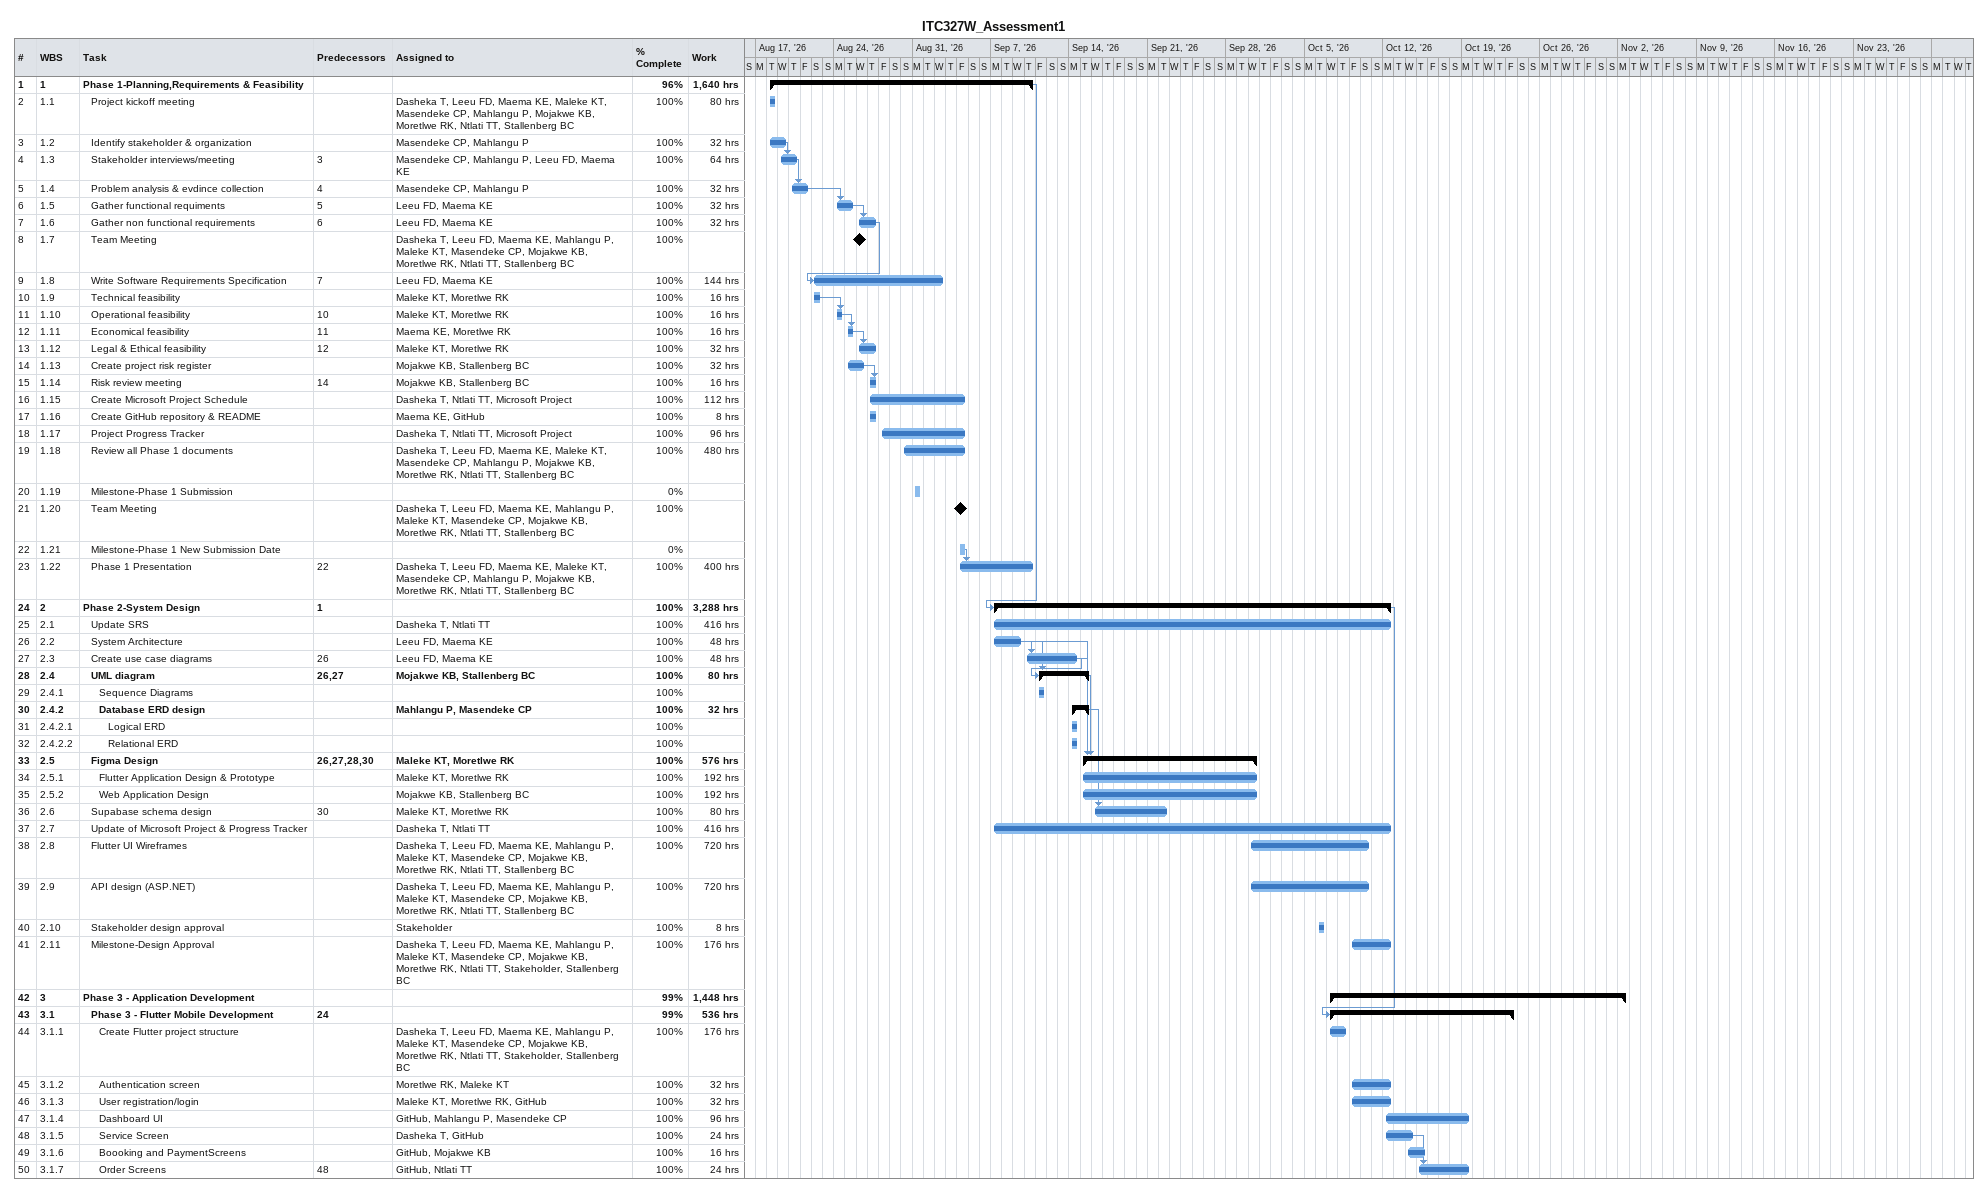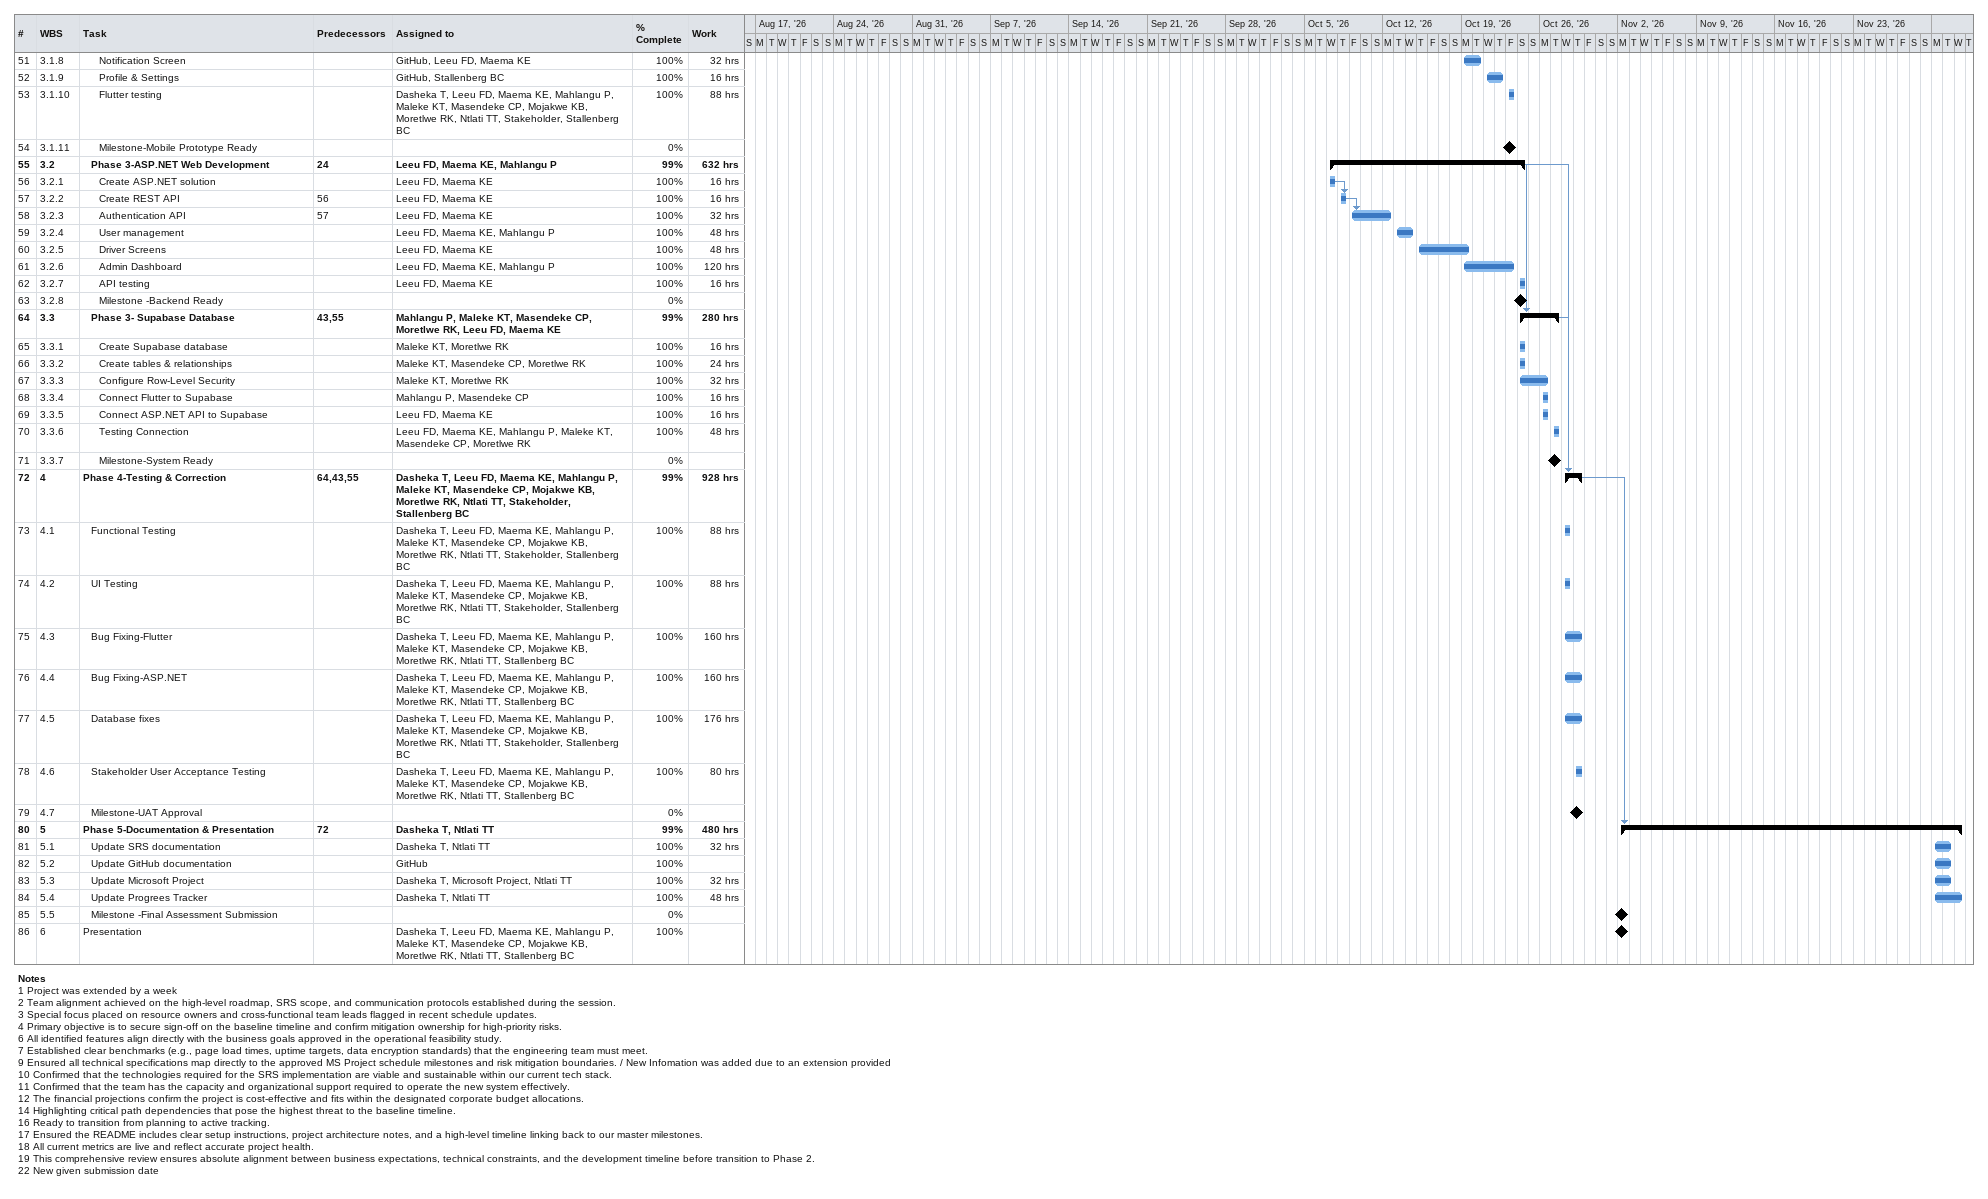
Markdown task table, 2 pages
ITC327W_Assessment1

| ID | WBS | Task | Start | Finish | Predecessors | Resources | % complete | Work (h) |
|---|---|---|---|---|---|---|---|---|
| 1 | 1 | **Phase 1-Planning,Requirements & Feasibility** | 2026-08-18 | 2026-09-10 |  |  | 96 | 1640 |
| 2 | 1.1 | Project kickoff meeting | 2026-08-18 | 2026-08-18 |  | Dasheka T, Leeu FD, Maema KE, Maleke KT, Masendeke CP, Mahlangu P, Mojakwe KB, Moretlwe RK, Ntlati TT, Stallenberg BC | 100 | 80 |
| 3 | 1.2 | Identify stakeholder & organization | 2026-08-18 | 2026-08-19 |  | Masendeke CP, Mahlangu P | 100 | 32 |
| 4 | 1.3 | Stakeholder interviews/meeting | 2026-08-19 | 2026-08-20 | 3 | Masendeke CP, Mahlangu P, Leeu FD, Maema KE | 100 | 64 |
| 5 | 1.4 | Problem analysis & evdince collection | 2026-08-20 | 2026-08-21 | 4 | Masendeke CP, Mahlangu P | 100 | 32 |
| 6 | 1.5 | Gather functional requiments | 2026-08-24 | 2026-08-25 | 5 | Leeu FD, Maema KE | 100 | 32 |
| 7 | 1.6 | Gather non functional requirements | 2026-08-26 | 2026-08-27 | 6 | Leeu FD, Maema KE | 100 | 32 |
| 8 | 1.7 | Team Meeting (milestone) | 2026-08-26 | 2026-08-26 |  | Dasheka T, Leeu FD, Maema KE, Mahlangu P, Maleke KT, Masendeke CP, Mojakwe KB, Moretlwe RK, Ntlati TT, Stallenberg BC | 100 |  |
| 9 | 1.8 | Write Software Requirements Specification | 2026-08-22 | 2026-09-02 | 7 | Leeu FD, Maema KE | 100 | 144 |
| 10 | 1.9 | Technical feasibility | 2026-08-22 | 2026-08-22 |  | Maleke KT, Moretlwe RK | 100 | 16 |
| 11 | 1.10 | Operational feasibility | 2026-08-24 | 2026-08-24 | 10 | Maleke KT, Moretlwe RK | 100 | 16 |
| 12 | 1.11 | Economical feasibility | 2026-08-25 | 2026-08-25 | 11 | Maema KE, Moretlwe RK | 100 | 16 |
| 13 | 1.12 | Legal & Ethical feasibility | 2026-08-26 | 2026-08-27 | 12 | Maleke KT, Moretlwe RK | 100 | 32 |
| 14 | 1.13 | Create project risk register | 2026-08-25 | 2026-08-26 |  | Mojakwe KB, Stallenberg BC | 100 | 32 |
| 15 | 1.14 | Risk review meeting | 2026-08-27 | 2026-08-27 | 14 | Mojakwe KB, Stallenberg BC | 100 | 16 |
| 16 | 1.15 | Create Microsoft Project Schedule | 2026-08-27 | 2026-09-04 |  | Dasheka T, Ntlati TT, Microsoft Project | 100 | 112 |
| 17 | 1.16 | Create GitHub repository & README | 2026-08-27 | 2026-08-27 |  | Maema KE, GitHub | 100 | 8 |
| 18 | 1.17 | Project Progress Tracker | 2026-08-28 | 2026-09-04 |  | Dasheka T, Ntlati TT, Microsoft Project | 100 | 96 |
| 19 | 1.18 | Review all Phase 1 documents | 2026-08-30 | 2026-09-04 |  | Dasheka T, Leeu FD, Maema KE, Maleke KT, Masendeke CP, Mahlangu P, Mojakwe KB, Moretlwe RK, Ntlati TT, Stallenberg BC | 100 | 480 |
| 20 | 1.19 | Milestone-Phase 1 Submission | 2026-08-31 | 2026-08-31 |  |  | 0 |  |
| 21 | 1.20 | Team Meeting (milestone) | 2026-09-04 | 2026-09-04 |  | Dasheka T, Leeu FD, Maema KE, Mahlangu P, Maleke KT, Masendeke CP, Mojakwe KB, Moretlwe RK, Ntlati TT, Stallenberg BC | 100 |  |
| 22 | 1.21 | Milestone-Phase 1 New Submission Date | 2026-09-04 | 2026-09-04 |  |  | 0 |  |
| 23 | 1.22 | Phase 1 Presentation | 2026-09-04 | 2026-09-10 | 22 | Dasheka T, Leeu FD, Maema KE, Maleke KT, Masendeke CP, Mahlangu P, Mojakwe KB, Moretlwe RK, Ntlati TT, Stallenberg BC | 100 | 400 |
| 24 | 2 | **Phase 2-System Design** | 2026-09-07 | 2026-10-12 | 1 |  | 100 | 3288 |
| 25 | 2.1 | Update SRS | 2026-09-07 | 2026-10-12 |  | Dasheka T, Ntlati TT | 100 | 416 |
| 26 | 2.2 | System Architecture | 2026-09-07 | 2026-09-09 |  | Leeu FD, Maema KE | 100 | 48 |
| 27 | 2.3 | Create use case diagrams | 2026-09-10 | 2026-09-14 | 26 | Leeu FD, Maema KE | 100 | 48 |
| 28 | 2.4 | **UML diagram** | 2026-09-11 | 2026-09-15 | 26, 27 | Mojakwe KB, Stallenberg BC | 100 | 80 |
| 29 | 2.4.1 | Sequence Diagrams | 2026-09-11 | 2026-09-11 |  |  | 100 |  |
| 30 | 2.4.2 | **Database ERD design** | 2026-09-14 | 2026-09-15 |  | Mahlangu P, Masendeke CP | 100 | 32 |
| 31 | 2.4.2.1 | Logical ERD | 2026-09-14 | 2026-09-14 |  |  | 100 |  |
| 32 | 2.4.2.2 | Relational ERD | 2026-09-14 | 2026-09-14 |  |  | 100 |  |
| 33 | 2.5 | **Figma Design** | 2026-09-15 | 2026-09-30 | 26, 27, 28, 30 | Maleke KT, Moretlwe RK | 100 | 576 |
| 34 | 2.5.1 | Flutter Application Design & Prototype | 2026-09-15 | 2026-09-30 |  | Maleke KT, Moretlwe RK | 100 | 192 |
| 35 | 2.5.2 | Web Application Design | 2026-09-15 | 2026-09-30 |  | Mojakwe KB, Stallenberg BC | 100 | 192 |
| 36 | 2.6 | Supabase schema design | 2026-09-16 | 2026-09-22 | 30 | Maleke KT, Moretlwe RK | 100 | 80 |
| 37 | 2.7 | Update of Microsoft Project & Progress Tracker | 2026-09-07 | 2026-10-12 |  | Dasheka T, Ntlati TT | 100 | 416 |
| 38 | 2.8 | Flutter UI Wireframes | 2026-09-30 | 2026-10-10 |  | Dasheka T, Leeu FD, Maema KE, Mahlangu P, Maleke KT, Masendeke CP, Mojakwe KB, Moretlwe RK, Ntlati TT, Stallenberg BC | 100 | 720 |
| 39 | 2.9 | API design (ASP.NET) | 2026-09-30 | 2026-10-10 |  | Dasheka T, Leeu FD, Maema KE, Mahlangu P, Maleke KT, Masendeke CP, Mojakwe KB, Moretlwe RK, Ntlati TT, Stallenberg BC | 100 | 720 |
| 40 | 2.10 | Stakeholder design approval | 2026-10-06 | 2026-10-06 |  | Stakeholder | 100 | 8 |
| 41 | 2.11 | Milestone-Design Approval | 2026-10-09 | 2026-10-12 |  | Dasheka T, Leeu FD, Maema KE, Mahlangu P, Maleke KT, Masendeke CP, Mojakwe KB, Moretlwe RK, Ntlati TT, Stakeholder, Stallenberg BC | 100 | 176 |
| 42 | 3 | **Phase 3 - Application Development** | 2026-10-07 | 2026-11-02 |  |  | 99 | 1448 |
| 43 | 3.1 | **Phase 3 - Flutter Mobile Development** | 2026-10-07 | 2026-10-23 | 24 |  | 99 | 536 |
| 44 | 3.1.1 | Create Flutter project structure | 2026-10-07 | 2026-10-08 |  | Dasheka T, Leeu FD, Maema KE, Mahlangu P, Maleke KT, Masendeke CP, Mojakwe KB, Moretlwe RK, Ntlati TT, Stakeholder, Stallenberg BC | 100 | 176 |
| 45 | 3.1.2 | Authentication screen | 2026-10-09 | 2026-10-12 |  | Moretlwe RK, Maleke KT | 100 | 32 |
| 46 | 3.1.3 | User registration/login | 2026-10-09 | 2026-10-12 |  | Maleke KT, Moretlwe RK, GitHub | 100 | 32 |
| 47 | 3.1.4 | Dashboard UI | 2026-10-12 | 2026-10-19 |  | GitHub, Mahlangu P, Masendeke CP | 100 | 96 |
| 48 | 3.1.5 | Service Screen | 2026-10-12 | 2026-10-14 |  | Dasheka T, GitHub | 100 | 24 |
| 49 | 3.1.6 | Boooking and PaymentScreens | 2026-10-14 | 2026-10-15 |  | GitHub, Mojakwe KB | 100 | 16 |
| 50 | 3.1.7 | Order Screens | 2026-10-15 | 2026-10-19 | 48 | GitHub, Ntlati TT | 100 | 24 |
| 51 | 3.1.8 | Notification Screen | 2026-10-19 | 2026-10-20 |  | GitHub, Leeu FD, Maema KE | 100 | 32 |
| 52 | 3.1.9 | Profile & Settings | 2026-10-21 | 2026-10-22 |  | GitHub, Stallenberg BC | 100 | 16 |
| 53 | 3.1.10 | Flutter testing | 2026-10-23 | 2026-10-23 |  | Dasheka T, Leeu FD, Maema KE, Mahlangu P, Maleke KT, Masendeke CP, Mojakwe KB, Moretlwe RK, Ntlati TT, Stakeholder, Stallenberg BC | 100 | 88 |
| 54 | 3.1.11 | Milestone-Mobile Prototype Ready (milestone) | 2026-10-23 | 2026-10-23 |  |  | 0 |  |
| 55 | 3.2 | **Phase 3-ASP.NET Web Development** | 2026-10-07 | 2026-10-24 | 24 | Leeu FD, Maema KE, Mahlangu P | 99 | 632 |
| 56 | 3.2.1 | Create ASP.NET solution | 2026-10-07 | 2026-10-07 |  | Leeu FD, Maema KE | 100 | 16 |
| 57 | 3.2.2 | Create REST API | 2026-10-08 | 2026-10-08 | 56 | Leeu FD, Maema KE | 100 | 16 |
| 58 | 3.2.3 | Authentication API | 2026-10-09 | 2026-10-12 | 57 | Leeu FD, Maema KE | 100 | 32 |
| 59 | 3.2.4 | User management | 2026-10-13 | 2026-10-14 |  | Leeu FD, Maema KE, Mahlangu P | 100 | 48 |
| 60 | 3.2.5 | Driver Screens | 2026-10-15 | 2026-10-19 |  | Leeu FD, Maema KE | 100 | 48 |
| 61 | 3.2.6 | Admin Dashboard | 2026-10-19 | 2026-10-23 |  | Leeu FD, Maema KE, Mahlangu P | 100 | 120 |
| 62 | 3.2.7 | API testing | 2026-10-24 | 2026-10-24 |  | Leeu FD, Maema KE | 100 | 16 |
| 63 | 3.2.8 | Milestone -Backend Ready (milestone) | 2026-10-24 | 2026-10-24 |  |  | 0 |  |
| 64 | 3.3 | **Phase 3- Supabase Database** | 2026-10-24 | 2026-10-27 | 43, 55 | Mahlangu P, Maleke KT, Masendeke CP, Moretlwe RK, Leeu FD, Maema KE | 99 | 280 |
| 65 | 3.3.1 | Create Supabase database | 2026-10-24 | 2026-10-24 |  | Maleke KT, Moretlwe RK | 100 | 16 |
| 66 | 3.3.2 | Create tables & relationships | 2026-10-24 | 2026-10-24 |  | Maleke KT, Masendeke CP, Moretlwe RK | 100 | 24 |
| 67 | 3.3.3 | Configure Row-Level Security | 2026-10-24 | 2026-10-26 |  | Maleke KT, Moretlwe RK | 100 | 32 |
| 68 | 3.3.4 | Connect Flutter to Supabase | 2026-10-26 | 2026-10-26 |  | Mahlangu P, Masendeke CP | 100 | 16 |
| 69 | 3.3.5 | Connect ASP.NET API to Supabase | 2026-10-26 | 2026-10-26 |  | Leeu FD, Maema KE | 100 | 16 |
| 70 | 3.3.6 | Testing Connection | 2026-10-27 | 2026-10-27 |  | Leeu FD, Maema KE, Mahlangu P, Maleke KT, Masendeke CP, Moretlwe RK | 100 | 48 |
| 71 | 3.3.7 | Milestone-System Ready (milestone) | 2026-10-27 | 2026-10-27 |  |  | 0 |  |
| 72 | 4 | **Phase 4-Testing & Correction** | 2026-10-28 | 2026-10-29 | 64, 43, 55 | Dasheka T, Leeu FD, Maema KE, Mahlangu P, Maleke KT, Masendeke CP, Mojakwe KB, Moretlwe RK, Ntlati TT, Stakeholder, Stallenberg BC | 99 | 928 |
| 73 | 4.1 | Functional Testing | 2026-10-28 | 2026-10-28 |  | Dasheka T, Leeu FD, Maema KE, Mahlangu P, Maleke KT, Masendeke CP, Mojakwe KB, Moretlwe RK, Ntlati TT, Stakeholder, Stallenberg BC | 100 | 88 |
| 74 | 4.2 | UI Testing | 2026-10-28 | 2026-10-28 |  | Dasheka T, Leeu FD, Maema KE, Mahlangu P, Maleke KT, Masendeke CP, Mojakwe KB, Moretlwe RK, Ntlati TT, Stakeholder, Stallenberg BC | 100 | 88 |
| 75 | 4.3 | Bug Fixing-Flutter | 2026-10-28 | 2026-10-29 |  | Dasheka T, Leeu FD, Maema KE, Mahlangu P, Maleke KT, Masendeke CP, Mojakwe KB, Moretlwe RK, Ntlati TT, Stallenberg BC | 100 | 160 |
| 76 | 4.4 | Bug Fixing-ASP.NET | 2026-10-28 | 2026-10-29 |  | Dasheka T, Leeu FD, Maema KE, Mahlangu P, Maleke KT, Masendeke CP, Mojakwe KB, Moretlwe RK, Ntlati TT, Stallenberg BC | 100 | 160 |
| 77 | 4.5 | Database fixes | 2026-10-28 | 2026-10-29 |  | Dasheka T, Leeu FD, Maema KE, Mahlangu P, Maleke KT, Masendeke CP, Mojakwe KB, Moretlwe RK, Ntlati TT, Stakeholder, Stallenberg BC | 100 | 176 |
| 78 | 4.6 | Stakeholder User Acceptance Testing | 2026-10-29 | 2026-10-29 |  | Dasheka T, Leeu FD, Maema KE, Mahlangu P, Maleke KT, Masendeke CP, Mojakwe KB, Moretlwe RK, Ntlati TT, Stallenberg BC | 100 | 80 |
| 79 | 4.7 | Milestone-UAT Approval (milestone) | 2026-10-29 | 2026-10-29 |  |  | 0 |  |
| 80 | 5 | **Phase 5-Documentation & Presentation** | 2026-11-02 | 2026-12-02 | 72 | Dasheka T, Ntlati TT | 99 | 480 |
| 81 | 5.1 | Update SRS documentation | 2026-11-30 | 2026-12-01 |  | Dasheka T, Ntlati TT | 100 | 32 |
| 82 | 5.2 | Update GitHub documentation | 2026-11-30 | 2026-12-01 |  | GitHub | 100 |  |
| 83 | 5.3 | Update Microsoft Project | 2026-11-30 | 2026-12-01 |  | Dasheka T, Microsoft Project, Ntlati TT | 100 | 32 |
| 84 | 5.4 | Update Progrees Tracker | 2026-11-30 | 2026-12-02 |  | Dasheka T, Ntlati TT | 100 | 48 |
| 85 | 5.5 | Milestone -Final Assessment Submission (milestone) | 2026-11-02 | 2026-11-02 |  |  | 0 |  |
| 86 | 6 | Presentation (milestone) | 2026-11-02 | 2026-11-02 |  | Dasheka T, Leeu FD, Maema KE, Mahlangu P, Maleke KT, Masendeke CP, Mojakwe KB, Moretlwe RK, Ntlati TT, Stallenberg BC | 100 |  |

Notes
- 1: Project was extended by a week
- 2: Team alignment achieved on the high-level roadmap, SRS scope, and communication protocols established during the session.
- 3: Special focus placed on resource owners and cross-functional team leads flagged in recent schedule updates.
- 4: Primary objective is to secure sign-off on the baseline timeline and confirm mitigation ownership for high-priority risks.
- 6: All identified features align directly with the business goals approved in the operational feasibility study.
- 7: Established clear benchmarks (e.g., page load times, uptime targets, data encryption standards) that the engineering team must meet.
- 9: Ensured all technical specifications map directly to the approved MS Project schedule milestones and risk mitigation boundaries. / New Infomation was added due to an extension provided
- 10: Confirmed that the technologies required for the SRS implementation are viable and sustainable within our current tech stack.
- 11: Confirmed that the team has the capacity and organizational support required to operate the new system effectively.
- 12: The financial projections confirm the project is cost-effective and fits within the designated corporate budget allocations.
- 14: Highlighting critical path dependencies that pose the highest threat to the baseline timeline.
- 16: Ready to transition from planning to active tracking.
- 17: Ensured the README includes clear setup instructions, project architecture notes, and a high-level timeline linking back to our master milestones.
- 18: All current metrics are live and reflect accurate project health.
- 19: This comprehensive review ensures absolute alignment between business expectations, technical constraints, and the development timeline before transition to Phase 2.
- 22: New given submission date
